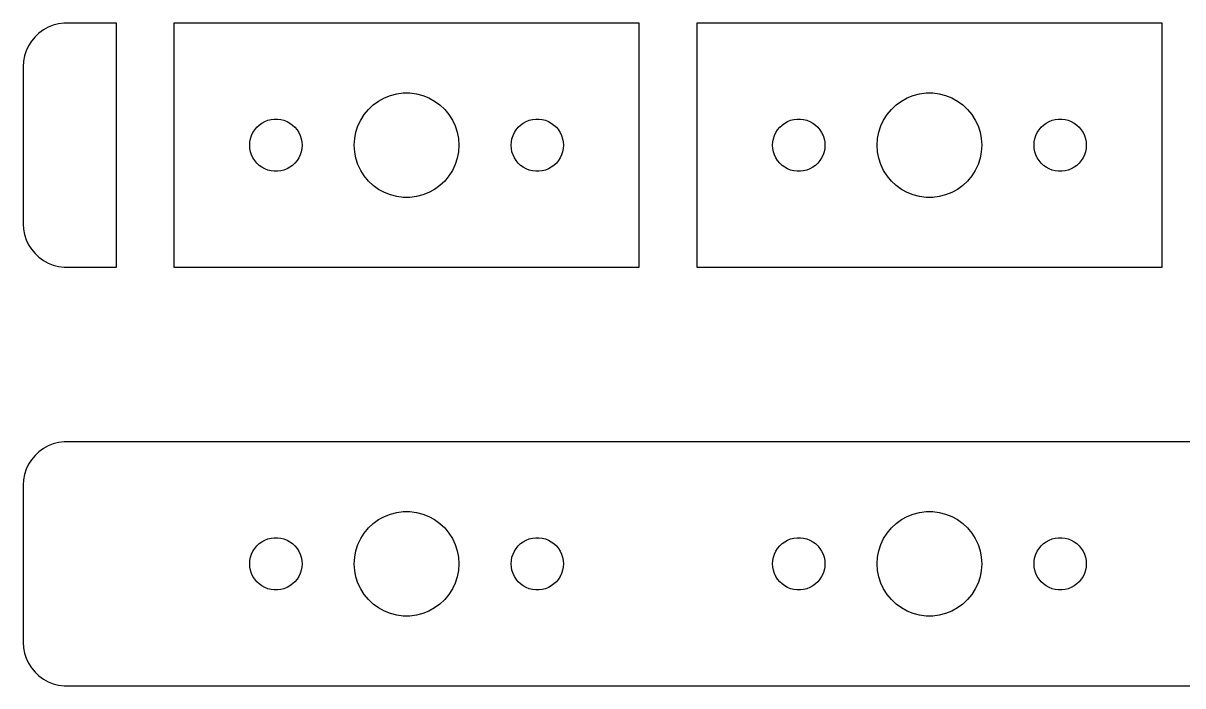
# Model space of a CAD drawing. Header units: metres. Extents: x -60 to 60, y -7 to 79.
# Drawn here: x -59.5 to 7, y -7 to 31 of the extents above; entities that cross this region are included whole.
import ezdxf

# ---------------------------------------------------------------- set-up
doc = ezdxf.new("R2010")
doc.units = ezdxf.units.M

msp = doc.modelspace()

# ---------------------------------------------------------------- linework, layer by layer
for p, q in [((-58.3396, 30.6108), (-58.5936, 30.4263)), ((-58.0644, 30.7621), (-58.3396, 30.6108)), ((-57.7725, 30.8776), (-58.0644, 30.7621)), ((-57.4684, 30.9557), (-57.7725, 30.8776)), ((-57.157, 30.9951), (-57.4684, 30.9557)), ((-54.1529, 30.9951), (-57.157, 30.9951)), ((-54.1529, 17.0049), (-54.1529, 30.9951)), ((-24.1529, 30.9951), (-50.8471, 30.9951)), ((-50.8471, 30.9951), (-50.8471, 17.0049)), ((-24.1529, 17.0049), (-24.1529, 30.9951)), ((5.84712, 30.9951), (-20.8471, 30.9951)), ((-20.8471, 30.9951), (-20.8471, 17.0049)), ((5.84712, 17.0049), (5.84712, 30.9951)), ((-59.0225, 29.9695), (-59.1908, 29.7044)), ((-58.8224, 30.2114), (-59.0225, 29.9695)), ((-58.5936, 30.4263), (-58.8224, 30.2114)), ((-59.3244, 29.4203), (-59.4214, 29.1217)), ((-59.1908, 29.7044), (-59.3244, 29.4203)), ((-59.4803, 28.8133), (-59.5, 28.5)), ((-59.4214, 29.1217), (-59.4803, 28.8133)), ((-59.5, 28.5), (-59.5, 19.5)), ((-39.1075, 26.533), (-38.7773, 26.7145)), ((-38.7773, 26.7145), (-38.427, 26.8532)), ((-38.427, 26.8532), (-38.0621, 26.9469)), ((-38.0621, 26.9469), (-37.6884, 26.9941)), ((-37.6884, 26.9941), (-37.3116, 26.9941)), ((-37.3116, 26.9941), (-36.9379, 26.9469)), ((-36.9379, 26.9469), (-36.5729, 26.8532)), ((-36.5729, 26.8532), (-36.2227, 26.7145)), ((-36.2227, 26.7145), (-35.8925, 26.533)), ((-9.10747, 26.533), (-8.77733, 26.7145)), ((-8.77733, 26.7145), (-8.42705, 26.8532)), ((-8.42705, 26.8532), (-8.06213, 26.9469)), ((-8.06213, 26.9469), (-7.68837, 26.9941)), ((-7.68837, 26.9941), (-7.31161, 26.9941)), ((-7.31161, 26.9941), (-6.93785, 26.9469)), ((-6.93785, 26.9469), (-6.57294, 26.8532)), ((-6.57294, 26.8532), (-6.22266, 26.7145)), ((-6.22266, 26.7145), (-5.89252, 26.533)), ((-39.927, 25.7634), (-39.6869, 26.0536)), ((-39.6869, 26.0536), (-39.4123, 26.3115)), ((-39.4123, 26.3115), (-39.1075, 26.533)), ((-35.8925, 26.533), (-35.5877, 26.3115)), ((-35.5877, 26.3115), (-35.3131, 26.0536)), ((-35.3131, 26.0536), (-35.0729, 25.7634)), ((-9.92705, 25.7634), (-9.6869, 26.0536)), ((-9.6869, 26.0536), (-9.41226, 26.3115)), ((-9.41226, 26.3115), (-9.10747, 26.533)), ((-5.89252, 26.533), (-5.58772, 26.3115)), ((-5.58772, 26.3115), (-5.31308, 26.0536)), ((-5.31308, 26.0536), (-5.07294, 25.7634)), ((-45.8037, 25.2665), (-45.6387, 25.3572)), ((-45.6387, 25.3572), (-45.4635, 25.4266)), ((-45.4635, 25.4266), (-45.2811, 25.4734)), ((-45.2811, 25.4734), (-45.0942, 25.497)), ((-45.0942, 25.497), (-44.9058, 25.497)), ((-44.9058, 25.497), (-44.7189, 25.4734)), ((-44.7189, 25.4734), (-44.5365, 25.4266)), ((-44.5365, 25.4266), (-44.3613, 25.3572)), ((-44.3613, 25.3572), (-44.1963, 25.2665)), ((-40.2893, 25.1044), (-40.1289, 25.4453)), ((-40.1289, 25.4453), (-39.927, 25.7634)), ((-35.0729, 25.7634), (-34.8711, 25.4453)), ((-34.8711, 25.4453), (-34.7107, 25.1044)), ((-30.8037, 25.2665), (-30.6387, 25.3572)), ((-30.6387, 25.3572), (-30.4635, 25.4266)), ((-30.4635, 25.4266), (-30.2811, 25.4734)), ((-30.2811, 25.4734), (-30.0942, 25.497)), ((-30.0942, 25.497), (-29.9058, 25.497)), ((-29.9058, 25.497), (-29.7189, 25.4734)), ((-29.7189, 25.4734), (-29.5365, 25.4266)), ((-29.5365, 25.4266), (-29.3613, 25.3572)), ((-29.3613, 25.3572), (-29.1963, 25.2665)), ((-15.8037, 25.2665), (-15.6387, 25.3572)), ((-15.6387, 25.3572), (-15.4635, 25.4266)), ((-15.4635, 25.4266), (-15.2811, 25.4734)), ((-15.2811, 25.4734), (-15.0942, 25.497)), ((-15.0942, 25.497), (-14.9058, 25.497)), ((-14.9058, 25.497), (-14.7189, 25.4734)), ((-14.7189, 25.4734), (-14.5365, 25.4266)), ((-14.5365, 25.4266), (-14.3613, 25.3572)), ((-14.3613, 25.3572), (-14.1963, 25.2665)), ((-10.2893, 25.1044), (-10.1289, 25.4453)), ((-10.1289, 25.4453), (-9.92705, 25.7634)), ((-5.07294, 25.7634), (-4.87108, 25.4453)), ((-4.87108, 25.4453), (-4.71066, 25.1044)), ((-0.803726, 25.2665), (-0.638657, 25.3572)), ((-0.638657, 25.3572), (-0.463516, 25.4266)), ((-0.463516, 25.4266), (-0.281067, 25.4734)), ((-0.281067, 25.4734), (-0.094177, 25.497)), ((-0.094177, 25.497), (0.094177, 25.497)), ((0.094177, 25.497), (0.281067, 25.4734)), ((0.281067, 25.4734), (0.463516, 25.4266)), ((0.463516, 25.4266), (0.638657, 25.3572)), ((0.638657, 25.3572), (0.803726, 25.2665)), ((-46.3947, 24.5522), (-46.3145, 24.7226)), ((-46.3145, 24.7226), (-46.2135, 24.8817)), ((-46.2135, 24.8817), (-46.0934, 25.0268)), ((-46.0934, 25.0268), (-45.9561, 25.1558)), ((-45.9561, 25.1558), (-45.8037, 25.2665)), ((-44.1963, 25.2665), (-44.0439, 25.1558)), ((-44.0439, 25.1558), (-43.9065, 25.0268)), ((-43.9065, 25.0268), (-43.7865, 24.8817)), ((-43.7865, 24.8817), (-43.6855, 24.7226)), ((-43.6855, 24.7226), (-43.6053, 24.5522)), ((-40.4763, 24.376), (-40.4057, 24.7461)), ((-40.4057, 24.7461), (-40.2893, 25.1044)), ((-34.7107, 25.1044), (-34.5942, 24.7461)), ((-34.5942, 24.7461), (-34.5237, 24.376)), ((-31.3947, 24.5522), (-31.3145, 24.7226)), ((-31.3145, 24.7226), (-31.2135, 24.8817)), ((-31.2135, 24.8817), (-31.0934, 25.0268)), ((-31.0934, 25.0268), (-30.9561, 25.1558)), ((-30.9561, 25.1558), (-30.8037, 25.2665)), ((-29.1963, 25.2665), (-29.0439, 25.1558)), ((-29.0439, 25.1558), (-28.9065, 25.0268)), ((-28.9065, 25.0268), (-28.7865, 24.8817)), ((-28.7865, 24.8817), (-28.6855, 24.7226)), ((-28.6855, 24.7226), (-28.6053, 24.5522)), ((-16.3947, 24.5522), (-16.3145, 24.7226)), ((-16.3145, 24.7226), (-16.2135, 24.8817)), ((-16.2135, 24.8817), (-16.0934, 25.0268)), ((-16.0934, 25.0268), (-15.9561, 25.1558)), ((-15.9561, 25.1558), (-15.8037, 25.2665)), ((-14.1963, 25.2665), (-14.0439, 25.1558)), ((-14.0439, 25.1558), (-13.9065, 25.0268)), ((-13.9065, 25.0268), (-13.7865, 24.8817)), ((-13.7865, 24.8817), (-13.6855, 24.7226)), ((-13.6855, 24.7226), (-13.6053, 24.5522)), ((-10.4763, 24.376), (-10.4057, 24.7461)), ((-10.4057, 24.7461), (-10.2893, 25.1044)), ((-4.71066, 25.1044), (-4.59424, 24.7461)), ((-4.59424, 24.7461), (-4.52365, 24.376)), ((-1.39465, 24.5522), (-1.31445, 24.7226)), ((-1.31445, 24.7226), (-1.21352, 24.8817)), ((-1.21352, 24.8817), (-1.09344, 25.0268)), ((-1.09344, 25.0268), (-0.956131, 25.1558)), ((-0.956131, 25.1558), (-0.803726, 25.2665)), ((0.803726, 25.2665), (0.956131, 25.1558)), ((0.956131, 25.1558), (1.09344, 25.0268)), ((1.09344, 25.0268), (1.21352, 24.8817)), ((1.21352, 24.8817), (1.31445, 24.7226)), ((1.31445, 24.7226), (1.39465, 24.5522)), ((-46.5, 24), (-46.4882, 24.188)), ((-46.4882, 23.812), (-46.5, 24)), ((-46.4882, 24.188), (-46.4529, 24.373)), ((-46.4529, 24.373), (-46.3947, 24.5522)), ((-43.6053, 24.5522), (-43.5471, 24.373)), ((-43.5471, 24.373), (-43.5118, 24.188)), ((-43.5118, 24.188), (-43.5, 24)), ((-43.5, 24), (-43.5118, 23.812)), ((-40.5, 24), (-40.4763, 24.376)), ((-40.4763, 23.624), (-40.5, 24)), ((-34.5237, 24.376), (-34.5, 24)), ((-34.5, 24), (-34.5237, 23.624)), ((-31.5, 24), (-31.4882, 24.188)), ((-31.4882, 23.812), (-31.5, 24)), ((-31.4882, 24.188), (-31.4529, 24.373)), ((-31.4529, 24.373), (-31.3947, 24.5522)), ((-28.6053, 24.5522), (-28.5471, 24.373)), ((-28.5471, 24.373), (-28.5118, 24.188)), ((-28.5118, 24.188), (-28.5, 24)), ((-28.5, 24), (-28.5118, 23.812)), ((-16.5, 24), (-16.4882, 24.188)), ((-16.4882, 23.812), (-16.5, 24)), ((-16.4882, 24.188), (-16.4529, 24.373)), ((-16.4529, 24.373), (-16.3947, 24.5522)), ((-13.6053, 24.5522), (-13.5471, 24.373)), ((-13.5471, 24.373), (-13.5118, 24.188)), ((-13.5118, 24.188), (-13.5, 24)), ((-13.5, 24), (-13.5118, 23.812)), ((-10.5, 24), (-10.4763, 24.376)), ((-10.4763, 23.624), (-10.5, 24)), ((-4.52365, 24.376), (-4.5, 24)), ((-4.5, 24), (-4.52365, 23.624)), ((-1.5, 24), (-1.48816, 24.188)), ((-1.48816, 23.812), (-1.5, 24)), ((-1.48816, 24.188), (-1.45287, 24.373)), ((-1.45287, 24.373), (-1.39465, 24.5522)), ((1.39465, 24.5522), (1.45287, 24.373)), ((1.45287, 24.373), (1.48816, 24.188)), ((1.48816, 24.188), (1.5, 24)), ((1.5, 24), (1.48816, 23.812)), ((-46.4529, 23.627), (-46.4882, 23.812)), ((-46.3947, 23.4478), (-46.4529, 23.627)), ((-46.3145, 23.2774), (-46.3947, 23.4478)), ((-43.6053, 23.4478), (-43.6855, 23.2774)), ((-43.5471, 23.627), (-43.6053, 23.4478)), ((-43.5118, 23.812), (-43.5471, 23.627)), ((-40.4057, 23.2539), (-40.4763, 23.624)), ((-34.5237, 23.624), (-34.5942, 23.2539)), ((-31.4529, 23.627), (-31.4882, 23.812)), ((-31.3947, 23.4478), (-31.4529, 23.627)), ((-31.3145, 23.2774), (-31.3947, 23.4478)), ((-28.6053, 23.4478), (-28.6855, 23.2774)), ((-28.5471, 23.627), (-28.6053, 23.4478)), ((-28.5118, 23.812), (-28.5471, 23.627)), ((-16.4529, 23.627), (-16.4882, 23.812)), ((-16.3947, 23.4478), (-16.4529, 23.627)), ((-16.3145, 23.2774), (-16.3947, 23.4478)), ((-13.6053, 23.4478), (-13.6855, 23.2774)), ((-13.5471, 23.627), (-13.6053, 23.4478)), ((-13.5118, 23.812), (-13.5471, 23.627)), ((-10.4057, 23.2539), (-10.4763, 23.624)), ((-4.52365, 23.624), (-4.59424, 23.2539)), ((-1.45287, 23.627), (-1.48816, 23.812)), ((-1.39465, 23.4478), (-1.45287, 23.627)), ((-1.31445, 23.2774), (-1.39465, 23.4478)), ((1.39465, 23.4478), (1.31445, 23.2774)), ((1.45287, 23.627), (1.39465, 23.4478)), ((1.48816, 23.812), (1.45287, 23.627)), ((-46.2135, 23.1183), (-46.3145, 23.2774)), ((-46.0934, 22.9732), (-46.2135, 23.1183)), ((-45.9561, 22.8442), (-46.0934, 22.9732)), ((-45.8037, 22.7335), (-45.9561, 22.8442)), ((-45.6387, 22.6428), (-45.8037, 22.7335)), ((-45.4635, 22.5734), (-45.6387, 22.6428)), ((-44.3613, 22.6428), (-44.5365, 22.5734)), ((-44.1963, 22.7335), (-44.3613, 22.6428)), ((-44.0439, 22.8442), (-44.1963, 22.7335)), ((-43.9065, 22.9732), (-44.0439, 22.8442)), ((-43.7865, 23.1183), (-43.9065, 22.9732)), ((-43.6855, 23.2774), (-43.7865, 23.1183)), ((-40.2893, 22.8956), (-40.4057, 23.2539)), ((-40.1289, 22.5547), (-40.2893, 22.8956)), ((-34.7107, 22.8956), (-34.8711, 22.5547)), ((-34.5942, 23.2539), (-34.7107, 22.8956)), ((-31.2135, 23.1183), (-31.3145, 23.2774)), ((-31.0934, 22.9732), (-31.2135, 23.1183)), ((-30.9561, 22.8442), (-31.0934, 22.9732)), ((-30.8037, 22.7335), (-30.9561, 22.8442)), ((-30.6387, 22.6428), (-30.8037, 22.7335)), ((-30.4635, 22.5734), (-30.6387, 22.6428)), ((-29.3613, 22.6428), (-29.5365, 22.5734)), ((-29.1963, 22.7335), (-29.3613, 22.6428)), ((-29.0439, 22.8442), (-29.1963, 22.7335)), ((-28.9065, 22.9732), (-29.0439, 22.8442)), ((-28.7865, 23.1183), (-28.9065, 22.9732)), ((-28.6855, 23.2774), (-28.7865, 23.1183)), ((-16.2135, 23.1183), (-16.3145, 23.2774)), ((-16.0934, 22.9732), (-16.2135, 23.1183)), ((-15.9561, 22.8442), (-16.0934, 22.9732)), ((-15.8037, 22.7335), (-15.9561, 22.8442)), ((-15.6387, 22.6428), (-15.8037, 22.7335)), ((-15.4635, 22.5734), (-15.6387, 22.6428)), ((-14.3613, 22.6428), (-14.5365, 22.5734)), ((-14.1963, 22.7335), (-14.3613, 22.6428)), ((-14.0439, 22.8442), (-14.1963, 22.7335)), ((-13.9065, 22.9732), (-14.0439, 22.8442)), ((-13.7865, 23.1183), (-13.9065, 22.9732)), ((-13.6855, 23.2774), (-13.7865, 23.1183)), ((-10.2893, 22.8956), (-10.4057, 23.2539)), ((-10.1289, 22.5547), (-10.2893, 22.8956)), ((-4.71066, 22.8956), (-4.87108, 22.5547)), ((-4.59424, 23.2539), (-4.71066, 22.8956)), ((-1.21352, 23.1183), (-1.31445, 23.2774)), ((-1.09344, 22.9732), (-1.21352, 23.1183)), ((-0.956131, 22.8442), (-1.09344, 22.9732)), ((-0.803726, 22.7335), (-0.956131, 22.8442)), ((-0.638657, 22.6428), (-0.803726, 22.7335)), ((-0.463516, 22.5734), (-0.638657, 22.6428)), ((0.638657, 22.6428), (0.463516, 22.5734)), ((0.803726, 22.7335), (0.638657, 22.6428)), ((0.956131, 22.8442), (0.803726, 22.7335)), ((1.09344, 22.9732), (0.956131, 22.8442)), ((1.21352, 23.1183), (1.09344, 22.9732)), ((1.31445, 23.2774), (1.21352, 23.1183)), ((-45.2811, 22.5266), (-45.4635, 22.5734)), ((-45.0942, 22.503), (-45.2811, 22.5266)), ((-44.9058, 22.503), (-45.0942, 22.503)), ((-44.7189, 22.5266), (-44.9058, 22.503)), ((-44.5365, 22.5734), (-44.7189, 22.5266)), ((-39.927, 22.2366), (-40.1289, 22.5547)), ((-39.6869, 21.9464), (-39.927, 22.2366)), ((-35.0729, 22.2366), (-35.3131, 21.9464)), ((-34.8711, 22.5547), (-35.0729, 22.2366)), ((-30.2811, 22.5266), (-30.4635, 22.5734)), ((-30.0942, 22.503), (-30.2811, 22.5266)), ((-29.9058, 22.503), (-30.0942, 22.503)), ((-29.7189, 22.5266), (-29.9058, 22.503)), ((-29.5365, 22.5734), (-29.7189, 22.5266)), ((-15.2811, 22.5266), (-15.4635, 22.5734)), ((-15.0942, 22.503), (-15.2811, 22.5266)), ((-14.9058, 22.503), (-15.0942, 22.503)), ((-14.7189, 22.5266), (-14.9058, 22.503)), ((-14.5365, 22.5734), (-14.7189, 22.5266)), ((-9.92705, 22.2366), (-10.1289, 22.5547)), ((-9.6869, 21.9464), (-9.92705, 22.2366)), ((-5.07294, 22.2366), (-5.31308, 21.9464)), ((-4.87108, 22.5547), (-5.07294, 22.2366)), ((-0.281067, 22.5266), (-0.463516, 22.5734)), ((-0.094177, 22.503), (-0.281067, 22.5266)), ((0.094177, 22.503), (-0.094177, 22.503)), ((0.281067, 22.5266), (0.094177, 22.503)), ((0.463516, 22.5734), (0.281067, 22.5266)), ((-39.4123, 21.6885), (-39.6869, 21.9464)), ((-39.1075, 21.467), (-39.4123, 21.6885)), ((-38.7773, 21.2855), (-39.1075, 21.467)), ((-35.8925, 21.467), (-36.2227, 21.2855)), ((-35.5877, 21.6885), (-35.8925, 21.467)), ((-35.3131, 21.9464), (-35.5877, 21.6885)), ((-9.41226, 21.6885), (-9.6869, 21.9464)), ((-9.10747, 21.467), (-9.41226, 21.6885)), ((-8.77733, 21.2855), (-9.10747, 21.467)), ((-5.89252, 21.467), (-6.22266, 21.2855)), ((-5.58772, 21.6885), (-5.89252, 21.467)), ((-5.31308, 21.9464), (-5.58772, 21.6885)), ((-38.427, 21.1468), (-38.7773, 21.2855)), ((-38.0621, 21.0531), (-38.427, 21.1468)), ((-37.6884, 21.0059), (-38.0621, 21.0531)), ((-37.3116, 21.0059), (-37.6884, 21.0059)), ((-36.9379, 21.0531), (-37.3116, 21.0059)), ((-36.5729, 21.1468), (-36.9379, 21.0531)), ((-36.2227, 21.2855), (-36.5729, 21.1468)), ((-8.42705, 21.1468), (-8.77733, 21.2855)), ((-8.06213, 21.0531), (-8.42705, 21.1468)), ((-7.68837, 21.0059), (-8.06213, 21.0531)), ((-7.31161, 21.0059), (-7.68837, 21.0059)), ((-6.93785, 21.0531), (-7.31161, 21.0059)), ((-6.57294, 21.1468), (-6.93785, 21.0531)), ((-6.22266, 21.2855), (-6.57294, 21.1468)), ((-59.5, 19.5), (-59.4803, 19.1867)), ((-59.4803, 19.1867), (-59.4214, 18.8783)), ((-59.4214, 18.8783), (-59.3244, 18.5797)), ((-59.3244, 18.5797), (-59.1908, 18.2956)), ((-59.1908, 18.2956), (-59.0225, 18.0305)), ((-59.0225, 18.0305), (-58.8224, 17.7886)), ((-58.8224, 17.7886), (-58.5936, 17.5737)), ((-58.5936, 17.5737), (-58.3396, 17.3892)), ((-58.3396, 17.3892), (-58.0644, 17.2379)), ((-58.0644, 17.2379), (-57.7725, 17.1224)), ((-57.7725, 17.1224), (-57.4684, 17.0443)), ((-57.4684, 17.0443), (-57.157, 17.0049)), ((-57.157, 17.0049), (-54.1529, 17.0049)), ((-50.8471, 17.0049), (-24.1529, 17.0049)), ((-20.8471, 17.0049), (5.84712, 17.0049)), ((-58.0644, 6.76205), (-58.3396, 6.61081)), ((-57.7725, 6.87764), (-58.0644, 6.76205)), ((-57.4684, 6.9557), (-57.7725, 6.87764)), ((-57.157, 6.99506), (-57.4684, 6.9557)), ((57.157, 6.99506), (-57.157, 6.99506)), ((-58.8224, 6.21136), (-59.0225, 5.96945)), ((-58.5936, 6.42627), (-58.8224, 6.21136)), ((-58.3396, 6.61081), (-58.5936, 6.42627)), ((-59.3244, 5.4203), (-59.4214, 5.12172)), ((-59.1908, 5.70438), (-59.3244, 5.4203)), ((-59.0225, 5.96945), (-59.1908, 5.70438)), ((-59.4803, 4.81332), (-59.5, 4.5)), ((-59.4214, 5.12172), (-59.4803, 4.81332)), ((-59.5, 4.5), (-59.5, -4.5)), ((-39.1075, 2.53297), (-38.7773, 2.71448)), ((-38.7773, 2.71448), (-38.427, 2.85316)), ((-38.427, 2.85316), (-38.0621, 2.94685)), ((-38.0621, 2.94685), (-37.6884, 2.99408)), ((-37.6884, 2.99408), (-37.3116, 2.99408)), ((-37.3116, 2.99408), (-36.9379, 2.94685)), ((-36.9379, 2.94685), (-36.5729, 2.85316)), ((-36.5729, 2.85316), (-36.2227, 2.71448)), ((-36.2227, 2.71448), (-35.8925, 2.53297)), ((-9.10747, 2.53297), (-8.77733, 2.71448)), ((-8.77733, 2.71448), (-8.42705, 2.85316)), ((-8.42705, 2.85316), (-8.06213, 2.94685)), ((-8.06213, 2.94685), (-7.68837, 2.99408)), ((-7.68837, 2.99408), (-7.31161, 2.99408)), ((-7.31161, 2.99408), (-6.93785, 2.94685)), ((-6.93785, 2.94685), (-6.57294, 2.85316)), ((-6.57294, 2.85316), (-6.22266, 2.71448)), ((-6.22266, 2.71448), (-5.89252, 2.53297)), ((-39.927, 1.76335), (-39.6869, 2.05363)), ((-39.6869, 2.05363), (-39.4123, 2.31154)), ((-39.4123, 2.31154), (-39.1075, 2.53297)), ((-35.8925, 2.53297), (-35.5877, 2.31154)), ((-35.5877, 2.31154), (-35.3131, 2.05363)), ((-35.3131, 2.05363), (-35.0729, 1.76335)), ((-9.92705, 1.76335), (-9.6869, 2.05363)), ((-9.6869, 2.05363), (-9.41226, 2.31154)), ((-9.41226, 2.31154), (-9.10747, 2.53297)), ((-5.89252, 2.53297), (-5.58772, 2.31154)), ((-5.58772, 2.31154), (-5.31308, 2.05363)), ((-5.31308, 2.05363), (-5.07294, 1.76335)), ((-45.8037, 1.26648), (-45.6387, 1.35724)), ((-45.6387, 1.35724), (-45.4635, 1.42657)), ((-45.4635, 1.42657), (-45.2811, 1.47342)), ((-45.2811, 1.47342), (-45.0942, 1.49704)), ((-45.0942, 1.49704), (-44.9058, 1.49704)), ((-44.9058, 1.49704), (-44.7189, 1.47342)), ((-44.7189, 1.47342), (-44.5365, 1.42657)), ((-44.5365, 1.42657), (-44.3613, 1.35724)), ((-44.3613, 1.35724), (-44.1963, 1.26648)), ((-40.2893, 1.10437), (-40.1289, 1.44525)), ((-40.1289, 1.44525), (-39.927, 1.76335)), ((-35.0729, 1.76335), (-34.8711, 1.44525)), ((-34.8711, 1.44525), (-34.7107, 1.10437)), ((-30.8037, 1.26648), (-30.6387, 1.35724)), ((-30.6387, 1.35724), (-30.4635, 1.42657)), ((-30.4635, 1.42657), (-30.2811, 1.47342)), ((-30.2811, 1.47342), (-30.0942, 1.49704)), ((-30.0942, 1.49704), (-29.9058, 1.49704)), ((-29.9058, 1.49704), (-29.7189, 1.47342)), ((-29.7189, 1.47342), (-29.5365, 1.42657)), ((-29.5365, 1.42657), (-29.3613, 1.35724)), ((-29.3613, 1.35724), (-29.1963, 1.26648)), ((-15.8037, 1.26648), (-15.6387, 1.35724)), ((-15.6387, 1.35724), (-15.4635, 1.42657)), ((-15.4635, 1.42657), (-15.2811, 1.47342)), ((-15.2811, 1.47342), (-15.0942, 1.49704)), ((-15.0942, 1.49704), (-14.9058, 1.49704)), ((-14.9058, 1.49704), (-14.7189, 1.47342)), ((-14.7189, 1.47342), (-14.5365, 1.42657)), ((-14.5365, 1.42657), (-14.3613, 1.35724)), ((-14.3613, 1.35724), (-14.1963, 1.26648)), ((-10.2893, 1.10437), (-10.1289, 1.44525)), ((-10.1289, 1.44525), (-9.92705, 1.76335)), ((-5.07294, 1.76335), (-4.87108, 1.44525)), ((-4.87108, 1.44525), (-4.71066, 1.10437)), ((-0.803726, 1.26648), (-0.638657, 1.35724)), ((-0.638657, 1.35724), (-0.463516, 1.42657)), ((-0.463516, 1.42657), (-0.281067, 1.47342)), ((-0.281067, 1.47342), (-0.094177, 1.49704)), ((-0.094177, 1.49704), (0.094177, 1.49704)), ((0.094177, 1.49704), (0.281067, 1.47342)), ((0.281067, 1.47342), (0.463516, 1.42657)), ((0.463516, 1.42657), (0.638657, 1.35724)), ((0.638657, 1.35724), (0.803726, 1.26648)), ((-46.3947, 0.552185), (-46.3145, 0.722626)), ((-46.3145, 0.722626), (-46.2135, 0.881668)), ((-46.2135, 0.881668), (-46.0934, 1.02681)), ((-46.0934, 1.02681), (-45.9561, 1.15576)), ((-45.9561, 1.15576), (-45.8037, 1.26648)), ((-44.1963, 1.26648), (-44.0439, 1.15576)), ((-44.0439, 1.15576), (-43.9065, 1.02681)), ((-43.9065, 1.02681), (-43.7865, 0.881668)), ((-43.7865, 0.881668), (-43.6855, 0.722626)), ((-43.6855, 0.722626), (-43.6053, 0.552185)), ((-40.4763, 0.375992), (-40.4057, 0.746063)), ((-40.4057, 0.746063), (-40.2893, 1.10437)), ((-34.7107, 1.10437), (-34.5942, 0.746063)), ((-34.5942, 0.746063), (-34.5237, 0.375992)), ((-31.3947, 0.552185), (-31.3145, 0.722626)), ((-31.3145, 0.722626), (-31.2135, 0.881668)), ((-31.2135, 0.881668), (-31.0934, 1.02681)), ((-31.0934, 1.02681), (-30.9561, 1.15576)), ((-30.9561, 1.15576), (-30.8037, 1.26648)), ((-29.1963, 1.26648), (-29.0439, 1.15576)), ((-29.0439, 1.15576), (-28.9065, 1.02681)), ((-28.9065, 1.02681), (-28.7865, 0.881668)), ((-28.7865, 0.881668), (-28.6855, 0.722626)), ((-28.6855, 0.722626), (-28.6053, 0.552185)), ((-16.3947, 0.552185), (-16.3145, 0.722626)), ((-16.3145, 0.722626), (-16.2135, 0.881668)), ((-16.2135, 0.881668), (-16.0934, 1.02681)), ((-16.0934, 1.02681), (-15.9561, 1.15576)), ((-15.9561, 1.15576), (-15.8037, 1.26648)), ((-14.1963, 1.26648), (-14.0439, 1.15576)), ((-14.0439, 1.15576), (-13.9065, 1.02681)), ((-13.9065, 1.02681), (-13.7865, 0.881668)), ((-13.7865, 0.881668), (-13.6855, 0.722626)), ((-13.6855, 0.722626), (-13.6053, 0.552185)), ((-10.4763, 0.375992), (-10.4057, 0.746063)), ((-10.4057, 0.746063), (-10.2893, 1.10437)), ((-4.71066, 1.10437), (-4.59424, 0.746063)), ((-4.59424, 0.746063), (-4.52365, 0.375992)), ((-1.39465, 0.552185), (-1.31445, 0.722626)), ((-1.31445, 0.722626), (-1.21352, 0.881668)), ((-1.21352, 0.881668), (-1.09344, 1.02681)), ((-1.09344, 1.02681), (-0.956131, 1.15576)), ((-0.956131, 1.15576), (-0.803726, 1.26648)), ((0.803726, 1.26648), (0.956131, 1.15576)), ((0.956131, 1.15576), (1.09344, 1.02681)), ((1.09344, 1.02681), (1.21352, 0.881668)), ((1.21352, 0.881668), (1.31445, 0.722626)), ((1.31445, 0.722626), (1.39465, 0.552185)), ((-46.5, 0), (-46.4882, 0.187988)), ((-46.4882, -0.187988), (-46.5, 0)), ((-46.4882, 0.187988), (-46.4529, 0.373032)), ((-46.4529, 0.373032), (-46.3947, 0.552185)), ((-43.6053, 0.552185), (-43.5471, 0.373032)), ((-43.5471, 0.373032), (-43.5118, 0.187988)), ((-43.5118, 0.187988), (-43.5, 0)), ((-43.5, 0), (-43.5118, -0.187988)), ((-40.5, 0), (-40.4763, 0.375992)), ((-40.4763, -0.375992), (-40.5, 0)), ((-34.5237, 0.375992), (-34.5, 0)), ((-34.5, 0), (-34.5237, -0.375992)), ((-31.5, 0), (-31.4882, 0.187988)), ((-31.4882, -0.187988), (-31.5, 0)), ((-31.4882, 0.187988), (-31.4529, 0.373032)), ((-31.4529, 0.373032), (-31.3947, 0.552185)), ((-28.6053, 0.552185), (-28.5471, 0.373032)), ((-28.5471, 0.373032), (-28.5118, 0.187988)), ((-28.5118, 0.187988), (-28.5, 0)), ((-28.5, 0), (-28.5118, -0.187988)), ((-16.5, 0), (-16.4882, 0.187988)), ((-16.4882, -0.187988), (-16.5, 0)), ((-16.4882, 0.187988), (-16.4529, 0.373032)), ((-16.4529, 0.373032), (-16.3947, 0.552185)), ((-13.6053, 0.552185), (-13.5471, 0.373032)), ((-13.5471, 0.373032), (-13.5118, 0.187988)), ((-13.5118, 0.187988), (-13.5, 0)), ((-13.5, 0), (-13.5118, -0.187988)), ((-10.5, 0), (-10.4763, 0.375992)), ((-10.4763, -0.375992), (-10.5, 0)), ((-4.52365, 0.375992), (-4.5, 0)), ((-4.5, 0), (-4.52365, -0.375992)), ((-1.5, 0), (-1.48816, 0.187988)), ((-1.48816, -0.187988), (-1.5, 0)), ((-1.48816, 0.187988), (-1.45287, 0.373032)), ((-1.45287, 0.373032), (-1.39465, 0.552185)), ((1.39465, 0.552185), (1.45287, 0.373032)), ((1.45287, 0.373032), (1.48816, 0.187988)), ((1.48816, 0.187988), (1.5, 0)), ((1.5, 0), (1.48816, -0.187988)), ((-46.4529, -0.373032), (-46.4882, -0.187988)), ((-46.3947, -0.552185), (-46.4529, -0.373032)), ((-46.3145, -0.722626), (-46.3947, -0.552185)), ((-43.6053, -0.552185), (-43.6855, -0.722626)), ((-43.5471, -0.373032), (-43.6053, -0.552185)), ((-43.5118, -0.187988), (-43.5471, -0.373032)), ((-40.4057, -0.746063), (-40.4763, -0.375992)), ((-34.5237, -0.375992), (-34.5942, -0.746063)), ((-31.4529, -0.373032), (-31.4882, -0.187988)), ((-31.3947, -0.552185), (-31.4529, -0.373032)), ((-31.3145, -0.722626), (-31.3947, -0.552185)), ((-28.6053, -0.552185), (-28.6855, -0.722626)), ((-28.5471, -0.373032), (-28.6053, -0.552185)), ((-28.5118, -0.187988), (-28.5471, -0.373032)), ((-16.4529, -0.373032), (-16.4882, -0.187988)), ((-16.3947, -0.552185), (-16.4529, -0.373032)), ((-16.3145, -0.722626), (-16.3947, -0.552185)), ((-13.6053, -0.552185), (-13.6855, -0.722626)), ((-13.5471, -0.373032), (-13.6053, -0.552185)), ((-13.5118, -0.187988), (-13.5471, -0.373032)), ((-10.4057, -0.746063), (-10.4763, -0.375992)), ((-4.52365, -0.375992), (-4.59424, -0.746063)), ((-1.45287, -0.373032), (-1.48816, -0.187988)), ((-1.39465, -0.552185), (-1.45287, -0.373032)), ((-1.31445, -0.722626), (-1.39465, -0.552185)), ((1.39465, -0.552185), (1.31445, -0.722626)), ((1.45287, -0.373032), (1.39465, -0.552185)), ((1.48816, -0.187988), (1.45287, -0.373032)), ((-46.2135, -0.881668), (-46.3145, -0.722626)), ((-46.0934, -1.02681), (-46.2135, -0.881668)), ((-45.9561, -1.15576), (-46.0934, -1.02681)), ((-45.8037, -1.26648), (-45.9561, -1.15576)), ((-45.6387, -1.35724), (-45.8037, -1.26648)), ((-44.1963, -1.26648), (-44.3613, -1.35724)), ((-44.0439, -1.15576), (-44.1963, -1.26648)), ((-43.9065, -1.02681), (-44.0439, -1.15576)), ((-43.7865, -0.881668), (-43.9065, -1.02681)), ((-43.6855, -0.722626), (-43.7865, -0.881668)), ((-40.2893, -1.10437), (-40.4057, -0.746063)), ((-40.1289, -1.44525), (-40.2893, -1.10437)), ((-34.7107, -1.10437), (-34.8711, -1.44525)), ((-34.5942, -0.746063), (-34.7107, -1.10437)), ((-31.2135, -0.881668), (-31.3145, -0.722626)), ((-31.0934, -1.02681), (-31.2135, -0.881668)), ((-30.9561, -1.15576), (-31.0934, -1.02681)), ((-30.8037, -1.26648), (-30.9561, -1.15576)), ((-30.6387, -1.35724), (-30.8037, -1.26648)), ((-29.1963, -1.26648), (-29.3613, -1.35724)), ((-29.0439, -1.15576), (-29.1963, -1.26648)), ((-28.9065, -1.02681), (-29.0439, -1.15576)), ((-28.7865, -0.881668), (-28.9065, -1.02681)), ((-28.6855, -0.722626), (-28.7865, -0.881668)), ((-16.2135, -0.881668), (-16.3145, -0.722626)), ((-16.0934, -1.02681), (-16.2135, -0.881668)), ((-15.9561, -1.15576), (-16.0934, -1.02681)), ((-15.8037, -1.26648), (-15.9561, -1.15576)), ((-15.6387, -1.35724), (-15.8037, -1.26648)), ((-14.1963, -1.26648), (-14.3613, -1.35724)), ((-14.0439, -1.15576), (-14.1963, -1.26648)), ((-13.9065, -1.02681), (-14.0439, -1.15576)), ((-13.7865, -0.881668), (-13.9065, -1.02681)), ((-13.6855, -0.722626), (-13.7865, -0.881668)), ((-10.2893, -1.10437), (-10.4057, -0.746063)), ((-10.1289, -1.44525), (-10.2893, -1.10437)), ((-4.71066, -1.10437), (-4.87108, -1.44525)), ((-4.59424, -0.746063), (-4.71066, -1.10437)), ((-1.21352, -0.881668), (-1.31445, -0.722626)), ((-1.09344, -1.02681), (-1.21352, -0.881668)), ((-0.956131, -1.15576), (-1.09344, -1.02681)), ((-0.803726, -1.26648), (-0.956131, -1.15576)), ((-0.638657, -1.35724), (-0.803726, -1.26648)), ((0.803726, -1.26648), (0.638657, -1.35724)), ((0.956131, -1.15576), (0.803726, -1.26648)), ((1.09344, -1.02681), (0.956131, -1.15576)), ((1.21352, -0.881668), (1.09344, -1.02681)), ((1.31445, -0.722626), (1.21352, -0.881668)), ((-45.4635, -1.42657), (-45.6387, -1.35724)), ((-45.2811, -1.47342), (-45.4635, -1.42657)), ((-45.0942, -1.49704), (-45.2811, -1.47342)), ((-44.9058, -1.49704), (-45.0942, -1.49704)), ((-44.7189, -1.47342), (-44.9058, -1.49704)), ((-44.5365, -1.42657), (-44.7189, -1.47342)), ((-44.3613, -1.35724), (-44.5365, -1.42657)), ((-39.927, -1.76335), (-40.1289, -1.44525)), ((-39.6869, -2.05363), (-39.927, -1.76335)), ((-35.0729, -1.76335), (-35.3131, -2.05363)), ((-34.8711, -1.44525), (-35.0729, -1.76335)), ((-30.4635, -1.42657), (-30.6387, -1.35724)), ((-30.2811, -1.47342), (-30.4635, -1.42657)), ((-30.0942, -1.49704), (-30.2811, -1.47342)), ((-29.9058, -1.49704), (-30.0942, -1.49704)), ((-29.7189, -1.47342), (-29.9058, -1.49704)), ((-29.5365, -1.42657), (-29.7189, -1.47342)), ((-29.3613, -1.35724), (-29.5365, -1.42657)), ((-15.4635, -1.42657), (-15.6387, -1.35724)), ((-15.2811, -1.47342), (-15.4635, -1.42657)), ((-15.0942, -1.49704), (-15.2811, -1.47342)), ((-14.9058, -1.49704), (-15.0942, -1.49704)), ((-14.7189, -1.47342), (-14.9058, -1.49704)), ((-14.5365, -1.42657), (-14.7189, -1.47342)), ((-14.3613, -1.35724), (-14.5365, -1.42657)), ((-9.92705, -1.76335), (-10.1289, -1.44525)), ((-9.6869, -2.05363), (-9.92705, -1.76335)), ((-5.07294, -1.76335), (-5.31308, -2.05363)), ((-4.87108, -1.44525), (-5.07294, -1.76335)), ((-0.463516, -1.42657), (-0.638657, -1.35724)), ((-0.281067, -1.47342), (-0.463516, -1.42657)), ((-0.094177, -1.49704), (-0.281067, -1.47342)), ((0.094177, -1.49704), (-0.094177, -1.49704)), ((0.281067, -1.47342), (0.094177, -1.49704)), ((0.463516, -1.42657), (0.281067, -1.47342)), ((0.638657, -1.35724), (0.463516, -1.42657)), ((-39.4123, -2.31154), (-39.6869, -2.05363)), ((-39.1075, -2.53297), (-39.4123, -2.31154)), ((-38.7773, -2.71448), (-39.1075, -2.53297)), ((-35.8925, -2.53297), (-36.2227, -2.71448)), ((-35.5877, -2.31154), (-35.8925, -2.53297)), ((-35.3131, -2.05363), (-35.5877, -2.31154)), ((-9.41226, -2.31154), (-9.6869, -2.05363)), ((-9.10747, -2.53297), (-9.41226, -2.31154)), ((-8.77733, -2.71448), (-9.10747, -2.53297)), ((-5.89252, -2.53297), (-6.22266, -2.71448)), ((-5.58772, -2.31154), (-5.89252, -2.53297)), ((-5.31308, -2.05363), (-5.58772, -2.31154)), ((-38.427, -2.85316), (-38.7773, -2.71448)), ((-38.0621, -2.94685), (-38.427, -2.85316)), ((-37.6884, -2.99408), (-38.0621, -2.94685)), ((-37.3116, -2.99408), (-37.6884, -2.99408)), ((-36.9379, -2.94685), (-37.3116, -2.99408)), ((-36.5729, -2.85316), (-36.9379, -2.94685)), ((-36.2227, -2.71448), (-36.5729, -2.85316)), ((-8.42705, -2.85316), (-8.77733, -2.71448)), ((-8.06213, -2.94685), (-8.42705, -2.85316)), ((-7.68837, -2.99408), (-8.06213, -2.94685)), ((-7.31161, -2.99408), (-7.68837, -2.99408)), ((-6.93785, -2.94685), (-7.31161, -2.99408)), ((-6.57294, -2.85316), (-6.93785, -2.94685)), ((-6.22266, -2.71448), (-6.57294, -2.85316)), ((-59.5, -4.5), (-59.4803, -4.81332)), ((-59.4803, -4.81332), (-59.4214, -5.12172)), ((-59.4214, -5.12172), (-59.3244, -5.4203)), ((-59.3244, -5.4203), (-59.1908, -5.70438)), ((-59.1908, -5.70438), (-59.0225, -5.96945)), ((-59.0225, -5.96945), (-58.8224, -6.21136)), ((-58.8224, -6.21136), (-58.5936, -6.42627)), ((-58.5936, -6.42627), (-58.3396, -6.61081)), ((-58.3396, -6.61081), (-58.0644, -6.76205)), ((-58.0644, -6.76205), (-57.7725, -6.87764)), ((-57.7725, -6.87764), (-57.4684, -6.9557)), ((-57.4684, -6.9557), (-57.157, -6.99506)), ((-57.157, -6.99506), (57.157, -6.99506))]:
    msp.add_line(p, q)

doc.saveas('drawing.dxf')
